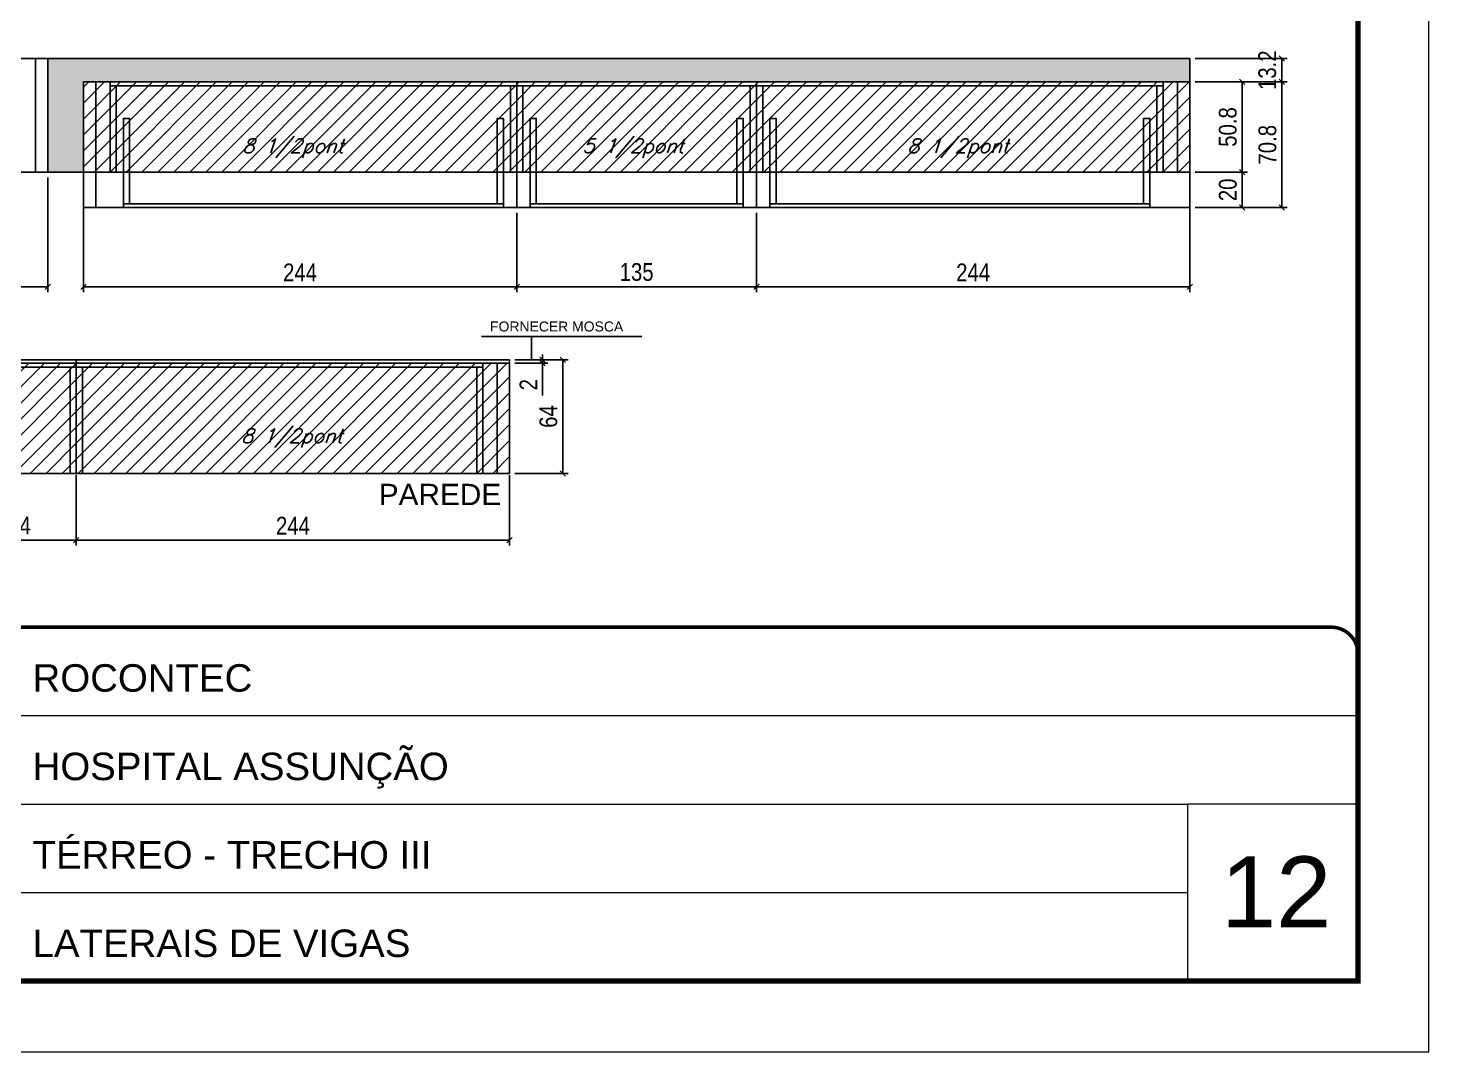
# Model space of a CAD drawing. Extents: x 137137 to 143418, y 10464 to 34486.
# Drawn here: x 142602 to 143391, y 31139 to 31715 of the extents above; entities that cross this region are included whole.
import ezdxf

# ---------------------------------------------------------------- set-up
doc = ezdxf.new("R2010")
doc.units = 0
doc.linetypes.add('CONTINUO', pattern=[0])
doc.linetypes.add('DASHED', pattern=[0.75, 0.5, -0.25])
for name, color, linetype in [('5', 5, 'Continuous'), ('COTA', 241, 'Continuous'), ('NOMENCLATURA', 7, 'Continuous'), ('Painéis', 200, 'Continuous'), ('SARR_2.2x7', 40, 'Continuous'), ('SARR_3.5x7', 81, 'Continuous'), ('texto', 7, 'Continuous')]:
    doc.layers.add(name, color=color, linetype=linetype)
for name, color, linetype, lineweight in [('CARIMBO', 255, 'Continuous', 9), ('Folhas', 255, 'Continuous', 9), ('Hachura', 251, 'Continuous', 9), ('SARRAFO DE PRESSAO', 251, 'DASHED', 9)]:
    doc.layers.add(name, color=color, linetype=linetype, lineweight=lineweight)
doc.styles.add('ARIAL', font='arial.ttf')
doc.styles.add('COTA TECNICA', font='techl___.ttf', dxfattribs={"height": 10})
doc.styles.add('Romans', font='romans.shx')
doc.styles.get("Standard").update_dxf_attribs({"font": 'arial.ttf'})
doc.dimstyles.new('PAINEL', dxfattribs={"dimtxt": 10, "dimasz": 3, "dimexe": 3, "dimexo": 3, "dimgap": 3, "dimtad": 1, "dimdec": 1, "dimzin": 12, "dimdsep": 46, "dimtxsty": 'COTA TECNICA', "dimblk1": 'OBLIQUE', "dimblk2": 'OBLIQUE', "dimsah": 1, "dimcen": 0.9, "dimclrd": 4, "dimclre": 4, "dimclrt": 240, "dimadec": 1, "dimazin": 3, "dimtfac": 1, "dimtdec": 1, "dimtmove": 0, "dimatfit": 3, "dimfxl": 1, "dimtolj": 1, "dimtzin": 12, "dimarcsym": 0})
pattern_1 = [(45, (0, -7.962), (-4.49012806, 4.49012806), [])]

# ---------------------------------------------------------------- blocks, each defined once
blk = doc.blocks.new('9999999999')
at = {"color": 30, "linetype": 'CONTINUO'}
for p, q in [((98564.56, 34379.64), (99583.98, 34379.64)), ((98564.56, 34329.83), (99487.98, 34329.83)), ((99583.98, 34329.83), (99487.98, 34329.83)), ((99487.98, 34329.83), (99487.98, 34230.21)), ((98564.56, 34280.02), (99487.98, 34280.02))]:
    blk.add_line(p, q, dxfattribs=at)
at = {"color": 30, "linetype": 'CONTINUO', "const_width": 2}
blk.add_lwpolyline([(99583.98, 34230.21), (99583.98, 34414.45, 0.414214), (99568.98, 34429.45), (98228.98, 34429.45, 0.414214), (98213.98, 34414.45), (98213.98, 34245.21, 0.414214), (98228.98, 34230.21), (99583.98, 34230.21)], format="xyb", dxfattribs=at)
at = {"layer": 'Folhas'}
blk.add_lwpolyline([(98138.98, 34190.21), (99623.98, 34190.21), (99623.98, 35240.21), (98138.98, 35240.21)], close=True, dxfattribs=at)
at = {"layer": 'Folhas', "color": 30, "const_width": 3}
blk.add_lwpolyline([(98213.98, 34230.21), (99583.98, 34230.21), (99583.98, 35200.21), (98213.98, 35200.21)], close=True, dxfattribs=at)
at = {"color": 7, "linetype": 'Continuous', "ltscale": 5, "style": 'ARIAL'}
for s, height, p in [('ROCONTEC', 15.483, (98837.68, 34393.13)), ('HOSPITAL ASSUNÇÃO', 15.4829, (98837.68, 34343.32)), ('TÉRREO - TRECHO III', 15.4829, (98837.68, 34293.51)), ('LATERAIS DE VIGAS', 15.4829, (98837.68, 34243.7))]:
    blk.add_text(s, height=height, dxfattribs=at).set_placement(p)
blk = doc.blocks.new('_Oblique')
at = {"color": 0, "linetype": 'ByBlock', "lineweight": -2}
blk.add_line((-0.5, -0.5), (0.5, 0.5), dxfattribs=at)
blk = doc.blocks.new('*D141')
at = {"layer": 'COTA', "color": 4, "linetype": 'ByBlock', "lineweight": -2, "transparency": 16777216}
for p, q in [((142530.11, 31631.21), (142530.11, 31566.66)), ((142613.11, 31631.21), (142613.11, 31566.66)), ((142530.11, 31569.66), (142613.11, 31569.66))]:
    blk.add_line(p, q, dxfattribs=at)
at = {"layer": 'Defpoints', "color": 0, "linetype": 'ByBlock', "transparency": 16777216}
for p in [(142530.11, 31634.21), (142613.11, 31634.21), (142613.11, 31569.66)]:
    blk.add_point(p, dxfattribs=at)
at = {"layer": 'COTA', "color": 4, "linetype": 'ByBlock', "lineweight": -2, "transparency": 16777216, "xscale": 3, "yscale": 3, "zscale": 3, "rotation": 180}
blk.add_blockref('_Oblique', (142530.11, 31569.66), dxfattribs=at)
at = {"layer": 'COTA', "color": 4, "linetype": 'ByBlock', "lineweight": -2, "transparency": 16777216, "xscale": 3, "yscale": 3, "zscale": 3}
blk.add_blockref('_Oblique', (142613.11, 31569.66), dxfattribs=at)
at = {"layer": 'COTA', "color": 240, "linetype": 'ByBlock', "transparency": 16777216, "insert": (142571.61, 31577.9), "char_height": 10, "attachment_point": 5, "style": 'COTA TECNICA'}
blk.add_mtext('\\A1;83', dxfattribs=at)
blk = doc.blocks.new('*D142')
at = {"layer": 'COTA', "color": 4, "linetype": 'ByBlock', "lineweight": -2, "transparency": 16777216}
for p, q in [((142633.11, 31631.21), (142633.11, 31566.66)), ((142877.11, 31611.21), (142877.11, 31566.66)), ((142633.11, 31569.66), (142877.11, 31569.66))]:
    blk.add_line(p, q, dxfattribs=at)
at = {"layer": 'Defpoints', "color": 0, "linetype": 'ByBlock', "transparency": 16777216}
for p in [(142633.11, 31634.21), (142877.11, 31614.21), (142877.11, 31569.66)]:
    blk.add_point(p, dxfattribs=at)
at = {"layer": 'COTA', "color": 4, "linetype": 'ByBlock', "lineweight": -2, "transparency": 16777216, "xscale": 3, "yscale": 3, "zscale": 3, "rotation": 180}
blk.add_blockref('_Oblique', (142633.11, 31569.66), dxfattribs=at)
at = {"layer": 'COTA', "color": 4, "linetype": 'ByBlock', "lineweight": -2, "transparency": 16777216, "xscale": 3, "yscale": 3, "zscale": 3}
blk.add_blockref('_Oblique', (142877.11, 31569.66), dxfattribs=at)
at = {"layer": 'COTA', "color": 240, "linetype": 'ByBlock', "transparency": 16777216, "insert": (142755.11, 31577.73), "char_height": 10, "attachment_point": 5, "style": 'COTA TECNICA'}
blk.add_mtext('\\A1;244', dxfattribs=at)
blk = doc.blocks.new('*D143')
at = {"layer": 'COTA', "color": 4, "linetype": 'ByBlock', "lineweight": -2, "transparency": 16777216}
for p, q in [((142877.11, 31611.21), (142877.11, 31566.66)), ((143012.11, 31611.21), (143012.11, 31566.66)), ((142877.11, 31569.66), (143012.11, 31569.66))]:
    blk.add_line(p, q, dxfattribs=at)
at = {"layer": 'Defpoints', "color": 0, "linetype": 'ByBlock', "transparency": 16777216}
for p in [(142877.11, 31614.21), (143012.11, 31614.21), (143012.11, 31569.66)]:
    blk.add_point(p, dxfattribs=at)
at = {"layer": 'COTA', "color": 4, "linetype": 'ByBlock', "lineweight": -2, "transparency": 16777216, "xscale": 3, "yscale": 3, "zscale": 3, "rotation": 180}
blk.add_blockref('_Oblique', (142877.11, 31569.66), dxfattribs=at)
at = {"layer": 'COTA', "color": 4, "linetype": 'ByBlock', "lineweight": -2, "transparency": 16777216, "xscale": 3, "yscale": 3, "zscale": 3}
blk.add_blockref('_Oblique', (143012.11, 31569.66), dxfattribs=at)
at = {"layer": 'COTA', "color": 240, "linetype": 'ByBlock', "transparency": 16777216, "insert": (142944.61, 31577.88), "char_height": 10, "attachment_point": 5, "style": 'COTA TECNICA'}
blk.add_mtext('\\A1;135', dxfattribs=at)
blk = doc.blocks.new('*D144')
at = {"layer": 'COTA', "color": 4, "linetype": 'ByBlock', "lineweight": -2, "transparency": 16777216}
for p, q in [((143256.11, 31631.21), (143256.11, 31566.66)), ((143012.11, 31611.21), (143012.11, 31566.66)), ((143012.11, 31569.66), (143256.11, 31569.66))]:
    blk.add_line(p, q, dxfattribs=at)
at = {"layer": 'Defpoints', "color": 0, "linetype": 'ByBlock', "transparency": 16777216}
for p in [(143256.11, 31634.21), (143012.11, 31614.21), (143256.11, 31569.66)]:
    blk.add_point(p, dxfattribs=at)
at = {"layer": 'COTA', "color": 4, "linetype": 'ByBlock', "lineweight": -2, "transparency": 16777216, "xscale": 3, "yscale": 3, "zscale": 3, "rotation": 180}
blk.add_blockref('_Oblique', (143012.11, 31569.66), dxfattribs=at)
at = {"layer": 'COTA', "color": 4, "linetype": 'ByBlock', "lineweight": -2, "transparency": 16777216, "xscale": 3, "yscale": 3, "zscale": 3}
blk.add_blockref('_Oblique', (143256.11, 31569.66), dxfattribs=at)
at = {"layer": 'COTA', "color": 240, "linetype": 'ByBlock', "transparency": 16777216, "insert": (143134.11, 31577.73), "char_height": 10, "attachment_point": 5, "style": 'COTA TECNICA'}
blk.add_mtext('\\A1;244', dxfattribs=at)
blk = doc.blocks.new('*D147')
at = {"layer": 'COTA', "color": 4, "linetype": 'ByBlock', "lineweight": -2, "transparency": 16777216}
for p, q in [((142629.11, 31463.54), (142629.11, 31423.98)), ((142873.11, 31463.54), (142873.11, 31423.98)), ((142873.11, 31426.98), (142629.11, 31426.98))]:
    blk.add_line(p, q, dxfattribs=at)
at = {"layer": 'Defpoints', "color": 0, "linetype": 'ByBlock', "transparency": 16777216}
for p in [(142629.11, 31466.54), (142873.11, 31466.54), (142629.11, 31426.98)]:
    blk.add_point(p, dxfattribs=at)
at = {"layer": 'COTA', "color": 4, "linetype": 'ByBlock', "lineweight": -2, "transparency": 16777216, "xscale": 3, "yscale": 3, "zscale": 3, "rotation": 180}
blk.add_blockref('_Oblique', (142629.11, 31426.98), dxfattribs=at)
at = {"layer": 'COTA', "color": 4, "linetype": 'ByBlock', "lineweight": -2, "transparency": 16777216, "xscale": 3, "yscale": 3, "zscale": 3}
blk.add_blockref('_Oblique', (142873.11, 31426.98), dxfattribs=at)
at = {"layer": 'COTA', "color": 240, "linetype": 'ByBlock', "transparency": 16777216, "insert": (142751.11, 31435.05), "char_height": 10, "attachment_point": 5, "style": 'COTA TECNICA'}
blk.add_mtext('\\A1;244', dxfattribs=at)
blk = doc.blocks.new('*D148')
at = {"layer": 'COTA', "color": 4, "linetype": 'ByBlock', "lineweight": -2, "transparency": 16777216}
for p, q in [((142565.11, 31463.54), (142565.11, 31423.98)), ((142629.11, 31463.54), (142629.11, 31423.98)), ((142629.11, 31426.98), (142565.11, 31426.98))]:
    blk.add_line(p, q, dxfattribs=at)
at = {"layer": 'Defpoints', "color": 0, "linetype": 'ByBlock', "transparency": 16777216}
for p in [(142565.11, 31466.54), (142629.11, 31466.54), (142565.11, 31426.98)]:
    blk.add_point(p, dxfattribs=at)
at = {"layer": 'COTA', "color": 4, "linetype": 'ByBlock', "lineweight": -2, "transparency": 16777216, "xscale": 3, "yscale": 3, "zscale": 3, "rotation": 180}
blk.add_blockref('_Oblique', (142565.11, 31426.98), dxfattribs=at)
at = {"layer": 'COTA', "color": 4, "linetype": 'ByBlock', "lineweight": -2, "transparency": 16777216, "xscale": 3, "yscale": 3, "zscale": 3}
blk.add_blockref('_Oblique', (142629.11, 31426.98), dxfattribs=at)
at = {"layer": 'COTA', "color": 240, "linetype": 'ByBlock', "transparency": 16777216, "insert": (142597.11, 31435.08), "char_height": 10, "attachment_point": 5, "style": 'COTA TECNICA'}
blk.add_mtext('\\A1;64', dxfattribs=at)
blk = doc.blocks.new('*D152')
at = {"layer": 'COTA', "color": 4, "linetype": 'ByBlock', "lineweight": -2, "transparency": 16777216}
for p, q in [((142876.11, 31528.54), (142906.08, 31528.54)), ((142903.08, 31464.54), (142903.08, 31528.54)), ((142876.11, 31464.54), (142906.08, 31464.54))]:
    blk.add_line(p, q, dxfattribs=at)
at = {"layer": 'Defpoints', "color": 0, "linetype": 'ByBlock', "transparency": 16777216}
for p in [(142873.11, 31528.54), (142903.08, 31528.54), (142873.11, 31464.54)]:
    blk.add_point(p, dxfattribs=at)
at = {"layer": 'COTA', "color": 4, "linetype": 'ByBlock', "lineweight": -2, "transparency": 16777216, "xscale": 3, "yscale": 3, "zscale": 3}
for p, rotation in [((142903.08, 31528.54), 90), ((142903.08, 31464.54), 270)]:
    blk.add_blockref('_Oblique', p, dxfattribs=dict(at, rotation=rotation))
at = {"layer": 'COTA', "color": 240, "linetype": 'ByBlock', "transparency": 16777216, "insert": (142894.98, 31496.54), "char_height": 10, "attachment_point": 5, "rotation": 90, "style": 'COTA TECNICA'}
blk.add_mtext('\\A1;64', dxfattribs=at)
blk = doc.blocks.new('*D287')
at = {"layer": 'COTA', "color": 4, "linetype": 'ByBlock', "lineweight": -2, "transparency": 16777216}
for p, q in [((143259.11, 31685.01), (143288.65, 31685.01)), ((143285.65, 31634.21), (143285.65, 31685.01)), ((143259.11, 31634.21), (143288.65, 31634.21))]:
    blk.add_line(p, q, dxfattribs=at)
at = {"layer": 'Defpoints', "color": 0, "linetype": 'ByBlock', "transparency": 16777216}
for p in [(143256.11, 31685.01), (143285.65, 31685.01), (143256.11, 31634.21)]:
    blk.add_point(p, dxfattribs=at)
at = {"layer": 'COTA', "color": 4, "linetype": 'ByBlock', "lineweight": -2, "transparency": 16777216, "xscale": 3, "yscale": 3, "zscale": 3}
for p, rotation in [((143285.65, 31685.01), 90), ((143285.65, 31634.21), 270)]:
    blk.add_blockref('_Oblique', p, dxfattribs=dict(at, rotation=rotation))
at = {"layer": 'COTA', "color": 240, "linetype": 'ByBlock', "transparency": 16777216, "insert": (143277.52, 31659.61), "char_height": 10, "attachment_point": 5, "rotation": 90, "style": 'COTA TECNICA'}
blk.add_mtext('\\A1;50.8', dxfattribs=at)
blk = doc.blocks.new('*D288')
at = {"layer": 'COTA', "color": 4, "lineweight": -2, "transparency": 16777216}
for p, q in [((143259.11, 31685.01), (143311, 31685.01)), ((143308, 31614.21), (143308, 31685.01)), ((143259.11, 31614.21), (143311, 31614.21))]:
    blk.add_line(p, q, dxfattribs=at)
at = {"layer": 'Defpoints', "color": 0, "transparency": 16777216}
for p in [(143256.11, 31685.01), (143308, 31685.01), (143256.11, 31614.21)]:
    blk.add_point(p, dxfattribs=at)
at = {"layer": 'COTA', "color": 4, "lineweight": -2, "transparency": 16777216, "xscale": 3, "yscale": 3, "zscale": 3}
for p, rotation in [((143308, 31685.01), 90), ((143308, 31614.21), 270)]:
    blk.add_blockref('_Oblique', p, dxfattribs=dict(at, rotation=rotation))
at = {"layer": 'COTA', "color": 240, "transparency": 16777216, "insert": (143299.87, 31649.61), "char_height": 10, "attachment_point": 5, "rotation": 90, "style": 'COTA TECNICA'}
blk.add_mtext('\\A1;70.8', dxfattribs=at)
blk = doc.blocks.new('*D5485')
at = {"layer": 'COTA', "color": 4, "lineweight": -2, "ltscale": 25, "transparency": 16777216}
for p, q in [((143259.11, 31698.21), (143311, 31698.21)), ((143308, 31685.01), (143308, 31698.21)), ((143259.11, 31685.01), (143311, 31685.01))]:
    blk.add_line(p, q, dxfattribs=at)
at = {"layer": 'Defpoints', "color": 0, "ltscale": 25, "transparency": 16777216}
for p in [(143256.11, 31698.21), (143308, 31698.21), (143256.11, 31685.01)]:
    blk.add_point(p, dxfattribs=at)
at = {"layer": 'COTA', "color": 4, "lineweight": -2, "ltscale": 25, "transparency": 16777216, "xscale": 3, "yscale": 3, "zscale": 3}
for p, rotation in [((143308, 31698.21), 90), ((143308, 31685.01), 270)]:
    blk.add_blockref('_Oblique', p, dxfattribs=dict(at, rotation=rotation))
at = {"layer": 'COTA', "color": 240, "ltscale": 25, "transparency": 16777216, "insert": (143299.78, 31691.61), "char_height": 10, "attachment_point": 5, "rotation": 90, "style": 'COTA TECNICA'}
blk.add_mtext('\\A1;13.2', dxfattribs=at)
blk = doc.blocks.new('*D5486')
at = {"layer": 'COTA', "color": 4, "lineweight": -2, "ltscale": 25, "transparency": 16777216}
for p, q in [((142891.71, 31528.54), (142891.71, 31531.54)), ((142876.11, 31528.54), (142894.71, 31528.54)), ((142876.11, 31526.54), (142894.71, 31526.54)), ((142891.71, 31528.54), (142891.71, 31526.54)), ((142891.71, 31526.54), (142891.71, 31508.43))]:
    blk.add_line(p, q, dxfattribs=at)
at = {"layer": 'Defpoints', "color": 0, "ltscale": 25, "transparency": 16777216}
for p in [(142873.11, 31528.54), (142873.11, 31526.54), (142891.71, 31526.54)]:
    blk.add_point(p, dxfattribs=at)
at = {"layer": 'COTA', "color": 4, "lineweight": -2, "ltscale": 25, "transparency": 16777216, "xscale": 3, "yscale": 3, "zscale": 3}
for p, rotation in [((142891.71, 31528.54), 270), ((142891.71, 31526.54), 90)]:
    blk.add_blockref('_Oblique', p, dxfattribs=dict(at, rotation=rotation))
at = {"layer": 'COTA', "color": 240, "ltscale": 25, "transparency": 16777216, "insert": (142883.71, 31514.48), "char_height": 10, "attachment_point": 5, "rotation": 90, "style": 'COTA TECNICA'}
blk.add_mtext('\\A1;2', dxfattribs=at)
blk = doc.blocks.new('*D5487')
at = {"layer": 'COTA', "color": 4, "lineweight": -2, "ltscale": 25, "transparency": 16777216}
for p, q in [((143259.11, 31634.21), (143288.65, 31634.21)), ((143285.65, 31614.21), (143285.65, 31634.21)), ((143259.11, 31614.21), (143288.65, 31614.21))]:
    blk.add_line(p, q, dxfattribs=at)
at = {"layer": 'Defpoints', "color": 0, "ltscale": 25, "transparency": 16777216}
for p in [(143256.11, 31634.21), (143285.65, 31634.21), (143256.11, 31614.21)]:
    blk.add_point(p, dxfattribs=at)
at = {"layer": 'COTA', "color": 4, "lineweight": -2, "ltscale": 25, "transparency": 16777216, "xscale": 3, "yscale": 3, "zscale": 3}
for p, rotation in [((143285.65, 31634.21), 90), ((143285.65, 31614.21), 270)]:
    blk.add_blockref('_Oblique', p, dxfattribs=dict(at, rotation=rotation))
at = {"layer": 'COTA', "color": 240, "ltscale": 25, "transparency": 16777216, "insert": (143277.55, 31624.21), "char_height": 10, "attachment_point": 5, "rotation": 90, "style": 'COTA TECNICA'}
blk.add_mtext('\\A1;20', dxfattribs=at)

msp = doc.modelspace()

# ---------------------------------------------------------------- hatches: boundary and pattern name
at = {"layer": 'COTA', "linetype": 'ByBlock'}
h = msp.add_hatch(dxfattribs=at)
h.set_pattern_fill('AR-CONC', color=256, scale=0.03)
h.paths.add_polyline_path([(142633.11, 31685.01), (143256.11, 31685.01), (143256.11, 31698.21), (142613.11, 31698.21), (142613.11, 31634.21), (142633.11, 31634.21)])
at = {"layer": 'Hachura', "linetype": 'ByBlock'}
h = msp.add_hatch(dxfattribs=at)
h.set_pattern_fill('ANSI31', color=256, scale=2)
h.paths.add_polyline_path([(142877.11, 31685.01), (142633.11, 31685.01), (142633.11, 31634.21), (142877.11, 31634.21)])
h = msp.add_hatch(dxfattribs=at)
h.set_pattern_fill('ANSI31', color=256, scale=2)
h.paths.add_polyline_path([(143012.11, 31685.01), (142877.11, 31685.01), (142877.11, 31634.21), (143012.11, 31634.21)])
h = msp.add_hatch(dxfattribs=at)
h.set_pattern_fill('ANSI31', color=256, scale=2)
h.paths.add_polyline_path([(143256.11, 31685.01), (143012.11, 31685.01), (143012.11, 31634.21), (143256.11, 31634.21)])
h = msp.add_hatch(dxfattribs=at)
h.set_pattern_fill('ANSI31', color=256, scale=2)
h.set_pattern_definition(pattern_1)
h.paths.add_polyline_path([(142629.11, 31526.54), (142565.11, 31526.54), (142565.11, 31464.54), (142629.11, 31464.54)])
h = msp.add_hatch(dxfattribs=at)
h.set_pattern_fill('ANSI31', color=256, scale=2)
h.set_pattern_definition(pattern_1)
h.paths.add_polyline_path([(142873.11, 31464.54), (142873.11, 31526.54), (142629.11, 31526.54), (142629.11, 31464.54)])
h.paths.add_polyline_path([(142714.11, 31476.37), (142781.73, 31476.37), (142787.23, 31492.34), (142719.61, 31492.34)], flags=24)

# ---------------------------------------------------------------- linework, layer by layer
at = {"layer": 'COTA', "linetype": 'ByBlock'}
for p, q in [((143256.11, 31698.21), (142613.11, 31698.21)), ((143256.11, 31685.01), (143256.11, 31698.21)), ((142633.11, 31634.21), (142613.11, 31634.21))]:
    msp.add_line(p, q, dxfattribs=at)
at = {"layer": 'NOMENCLATURA', "linetype": 'Continuous'}
for p, q in [((142947.58, 31541.63), (142857.35, 31541.63)), ((142885.41, 31528.54), (142885.41, 31541.63))]:
    msp.add_line(p, q, dxfattribs=at)
at = {"layer": 'Painéis', "linetype": 'ByBlock'}
for p, q in [((142613.11, 31698.21), (142557.11, 31698.21)), ((142613.11, 31698.21), (142613.11, 31634.21)), ((143256.11, 31685.01), (142633.11, 31685.01)), ((142633.11, 31685.01), (142633.11, 31614.21)), ((142877.11, 31685.01), (142877.11, 31614.21)), ((143012.11, 31614.21), (143012.11, 31685.01)), ((143256.11, 31634.21), (143256.11, 31685.01)), ((143256.11, 31614.21), (143256.11, 31685.01)), ((142613.11, 31634.21), (142383.11, 31634.21)), ((143256.11, 31634.21), (142633.11, 31634.21)), ((143256.11, 31614.21), (142633.11, 31614.21)), ((142873.11, 31528.54), (142321.11, 31528.54)), ((142873.11, 31526.54), (142321.11, 31526.54)), ((142629.11, 31464.54), (142629.11, 31528.54)), ((142873.11, 31464.54), (142873.11, 31528.54)), ((142873.11, 31464.54), (142321.11, 31464.54))]:
    msp.add_line(p, q, dxfattribs=at)
at = {"layer": 'SARR_2.2x7', "linetype": 'Continuous'}
for p, q in [((142606.11, 31698.21), (142606.11, 31634.21)), ((142640.09, 31685.01), (142640.09, 31634.21)), ((142648.09, 31682.81), (142648.09, 31685.01)), ((142755.11, 31682.81), (142648.09, 31682.81)), ((142877.11, 31682.81), (142755.11, 31682.81)), ((143012.11, 31682.81), (142877.11, 31682.81)), ((143241.11, 31682.81), (143012.11, 31682.81)), ((143249.11, 31685.01), (143249.11, 31634.21)), ((142640.09, 31634.21), (142640.09, 31614.21)), ((142869.61, 31616.41), (142655.59, 31616.41)), ((143004.61, 31616.41), (142884.61, 31616.41)), ((143233.61, 31616.41), (143019.61, 31616.41)), ((142565.11, 31524.34), (142629.11, 31524.34)), ((142629.11, 31524.34), (142858.11, 31524.34)), ((142866.11, 31526.54), (142866.11, 31464.54))]:
    msp.add_line(p, q, dxfattribs=at)
at = {"layer": 'SARR_3.5x7'}
for p, q in [((142648.09, 31682.81), (142648.09, 31634.21)), ((142651.59, 31682.81), (142651.59, 31634.21)), ((142873.61, 31682.81), (142873.61, 31634.21)), ((142880.61, 31682.81), (142880.61, 31634.21)), ((143008.61, 31682.81), (143008.61, 31634.21)), ((143015.61, 31682.81), (143015.61, 31634.21)), ((143237.61, 31682.81), (143237.61, 31634.21)), ((143241.11, 31685.01), (143241.11, 31634.21)), ((142625.61, 31524.34), (142625.61, 31464.54)), ((142632.61, 31524.34), (142632.61, 31464.54)), ((142854.61, 31524.34), (142854.61, 31464.54)), ((142858.11, 31526.54), (142858.11, 31464.54))]:
    msp.add_line(p, q, dxfattribs=at)
for points in [[(142655.59, 31614.21), (142655.59, 31664.41), (142659.09, 31664.41), (142659.09, 31616.41)], [(142869.61, 31614.21), (142869.61, 31664.41), (142866.11, 31664.41), (142866.11, 31616.41)], [(142884.61, 31614.21), (142884.61, 31664.41), (142888.11, 31664.41), (142888.11, 31616.41)], [(143004.61, 31614.21), (143004.61, 31664.41), (143001.11, 31664.41), (143001.11, 31616.41)], [(143019.61, 31614.21), (143019.61, 31664.41), (143023.11, 31664.41), (143023.11, 31616.41)], [(143233.61, 31614.21), (143233.61, 31664.41), (143230.11, 31664.41), (143230.11, 31616.41)]]:
    msp.add_lwpolyline(points, dxfattribs=at)

# ---------------------------------------------------------------- block references
at = {"layer": 'SARRAFO DE PRESSAO', "color": 6, "linetype": 'ByBlock'}
msp.add_blockref('9999999999', (43766.81, -3051.58), dxfattribs=at)

# ---------------------------------------------------------------- texts
at = {"layer": '5', "linetype": 'Continuous'}
msp.add_text('PAREDE', height=12, rotation=359.99996, dxfattribs=at).set_placement((142799.41, 31446.63))
at = {"layer": 'CARIMBO', "style": 'ARIAL'}
msp.add_text('12', height=40, dxfattribs=at).set_placement((143273.65, 31208.77))
at = {"layer": 'NOMENCLATURA', "linetype": 'Continuous'}
msp.add_text('FORNECER MOSCA', height=5.6208, dxfattribs=at).set_placement((142862.06, 31544.44))
at = {"layer": 'texto', "color": 2, "char_height": 8, "attachment_point": 5, "style": 'Romans'}
for s, insert in [('{\\Q19;\\C256;8 1/2pont}', (142751.07, 31647.66)), ('{\\Q19;\\C256;5 1/2pont}', (142942.61, 31647.66)), ('{\\Q19;\\C256;8 1/2pont}', (143125.56, 31647.66)), ('{\\Q19;\\C256;8 1/2pont}', (142750.48, 31484.36))]:
    msp.add_mtext(s, dxfattribs=dict(at, insert=insert))

# ---------------------------------------------------------------- dimensions: what is measured, and where the dimension line sits
at = {"layer": 'COTA', "ltscale": 25}
for base, p1, p2, picture, middle in [((143308, 31698.21), (143256.11, 31685.01), (143256.11, 31698.21), '*D5485', (143308, 31691.61)), ((143285.65, 31634.21), (143256.11, 31614.21), (143256.11, 31634.21), '*D5487', (143285.65, 31624.21))]:
    dim = msp.add_linear_dim(base=base, p1=p1, p2=p2, angle=90, dimstyle='PAINEL', dxfattribs=at)
    dim.commit()
    dim.dimension.update_dxf_attribs({"geometry": picture, "text_midpoint": middle, "dimtype": 160})
at = {"layer": 'COTA', "linetype": 'ByBlock'}
dim = msp.add_linear_dim(base=(143285.65, 31685.01), p1=(143256.11, 31634.21), p2=(143256.11, 31685.01), angle=90, dimstyle='PAINEL', dxfattribs=at)
dim.commit()
dim.dimension.update_dxf_attribs({"geometry": '*D287', "text_midpoint": (143285.65, 31659.61), "dimtype": 160})
at = {"layer": 'COTA'}
dim = msp.add_linear_dim(base=(143308, 31685.01), p1=(143256.11, 31614.21), p2=(143256.11, 31685.01), angle=90, dimstyle='PAINEL', dxfattribs=at)
dim.commit()
dim.dimension.update_dxf_attribs({"geometry": '*D288', "text_midpoint": (143299.87, 31649.61)})
at = {"layer": 'COTA', "linetype": 'ByBlock'}
for base, p1, p2, picture, middle in [((142613.11, 31569.66), (142530.11, 31634.21), (142613.11, 31634.21), '*D141', (142571.61, 31577.9)), ((142877.11, 31569.66), (142633.11, 31634.21), (142877.11, 31614.21), '*D142', (142755.11, 31577.73)), ((143256.11, 31569.66), (143012.11, 31614.21), (143256.11, 31634.21), '*D144', (143134.11, 31577.73)), ((143012.11, 31569.66), (142877.11, 31614.21), (143012.11, 31614.21), '*D143', (142944.61, 31577.88)), ((142565.11, 31426.98), (142629.11, 31466.54), (142565.11, 31466.54), '*D148', (142597.11, 31435.08))]:
    dim = msp.add_linear_dim(base=base, p1=p1, p2=p2, dimstyle='PAINEL', override={"dimtmove": 1}, dxfattribs=at)
    dim.commit()
    dim.dimension.update_dxf_attribs({"geometry": picture, "text_midpoint": middle})
at = {"layer": 'COTA', "ltscale": 25}
dim = msp.add_linear_dim(base=(142891.71, 31526.54), p1=(142873.11, 31528.54), p2=(142873.11, 31526.54), angle=90, dimstyle='PAINEL', dxfattribs=at)
dim.commit()
dim.dimension.update_dxf_attribs({"geometry": '*D5486', "text_midpoint": (142883.71, 31514.48)})
at = {"layer": 'COTA', "linetype": 'ByBlock'}
dim = msp.add_linear_dim(base=(142903.08, 31528.54), p1=(142873.11, 31464.54), p2=(142873.11, 31528.54), angle=90, dimstyle='PAINEL', dxfattribs=at)
dim.commit()
dim.dimension.update_dxf_attribs({"geometry": '*D152', "text_midpoint": (142894.98, 31496.54)})
dim = msp.add_linear_dim(base=(142629.11, 31426.98), p1=(142873.11, 31466.54), p2=(142629.11, 31466.54), dimstyle='PAINEL', dxfattribs=at)
dim.commit()
dim.dimension.update_dxf_attribs({"geometry": '*D147', "text_midpoint": (142751.11, 31435.05)})

doc.saveas('drawing.dxf')
